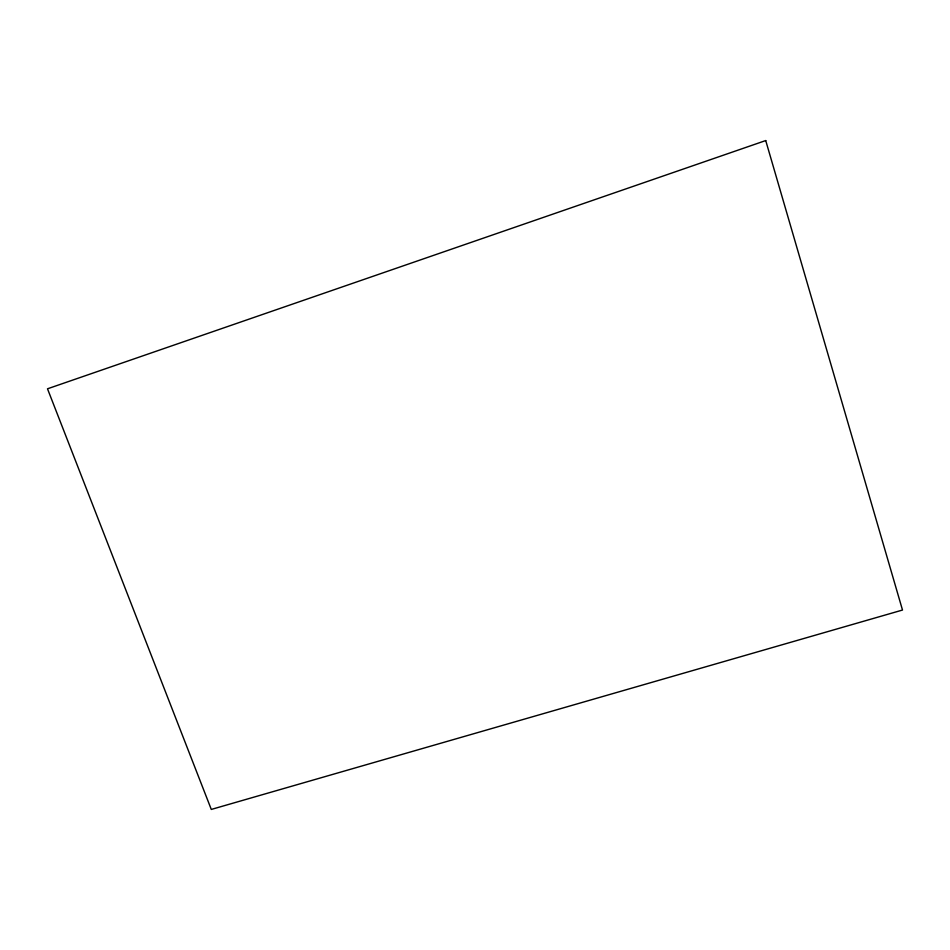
<?xml version="1.0" encoding="UTF-8"?>
<svg xmlns="http://www.w3.org/2000/svg" width="950" height="950" viewBox="0 0 950 950"><rect width="100%" height="100%" fill="white"/><g stroke="black" fill="none" stroke-linecap="round" stroke-linejoin="round"><path stroke-width="1.43" d="M765.724 140.564L47.5 388.799L211.292 809.436L902.5 610.043L765.724 140.564"/></g></svg>
